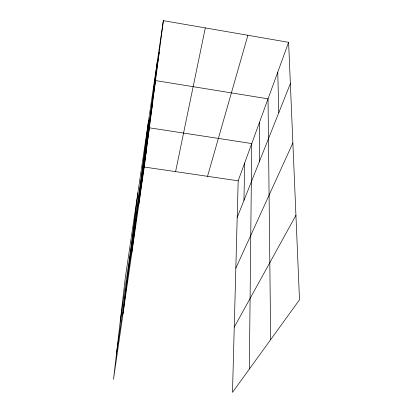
<?xml version="1.0" encoding="UTF-8"?>
<svg xmlns="http://www.w3.org/2000/svg" width="413" height="413" viewBox="0 0 413 413"><rect width="100%" height="100%" fill="white"/><g stroke="black" fill="none" stroke-linecap="round" stroke-linejoin="round"><path stroke-width="0.62" d="M259.478 161.344L259.503 122.258M249.338 369.088L251.749 143.554L149.367 127.803L116.445 354.018M243.949 200.439L244.672 162.996M288.61 42.327L238.182 180.817L232.493 392.35L299.502 299.797L288.61 42.327L163.352 20.65L125.309 277.691L113.498 379.392L144.251 167.028L163.352 20.65M123.002 313.766L137.865 192.876M131.582 254.491L148.561 120.575M138.944 203.655L157.296 61.563M141.261 185.711L146.692 148.282M153.285 92.646L159.227 52.275M120.198 321.712L155.531 80.576L268.032 98.831L270.66 339.636M146.61 144.323L152.299 105.336M175.592 171.627L205.307 27.908M207.527 176.315L247.888 35.281M237.196 217.429L290.354 83.607M235.833 268.161L292.863 142.95M234.248 327.173L295.93 215.333M144.251 167.028L238.182 180.817M277.763 72.115L278.78 112.739"/></g></svg>
